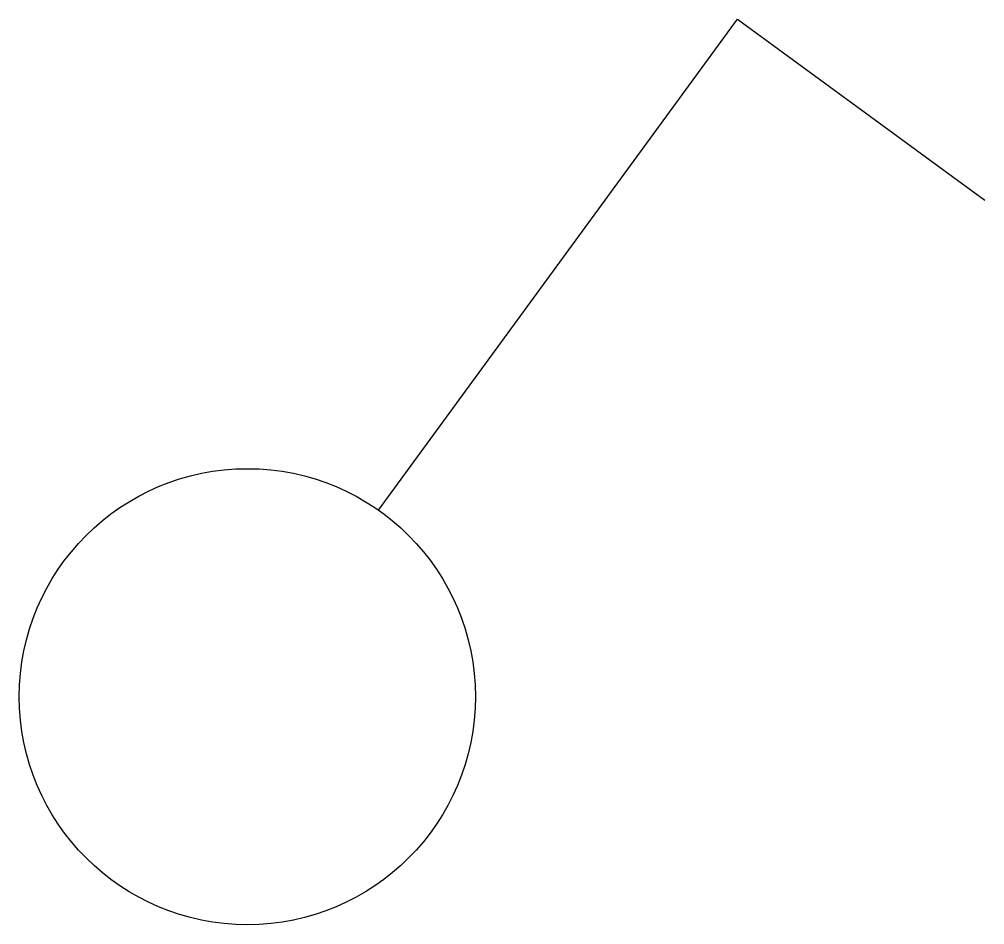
# Model space of a CAD drawing. Header units: millimetres. Extents: x 48.51 to 55.04, y 91.85 to 97.97.
import ezdxf

# ---------------------------------------------------------------- set-up
doc = ezdxf.new("R2010")
doc.units = ezdxf.units.MM

msp = doc.modelspace()

# ---------------------------------------------------------------- linework, layer by layer
for p, q in [((50.9362, 94.6534), (53.366, 97.9747)), ((53.366, 97.9747), (55.0388, 96.751))]:
    msp.add_line(p, q)
msp.add_circle((50.0502, 93.3899), 1.5432)

doc.saveas('drawing.dxf')
